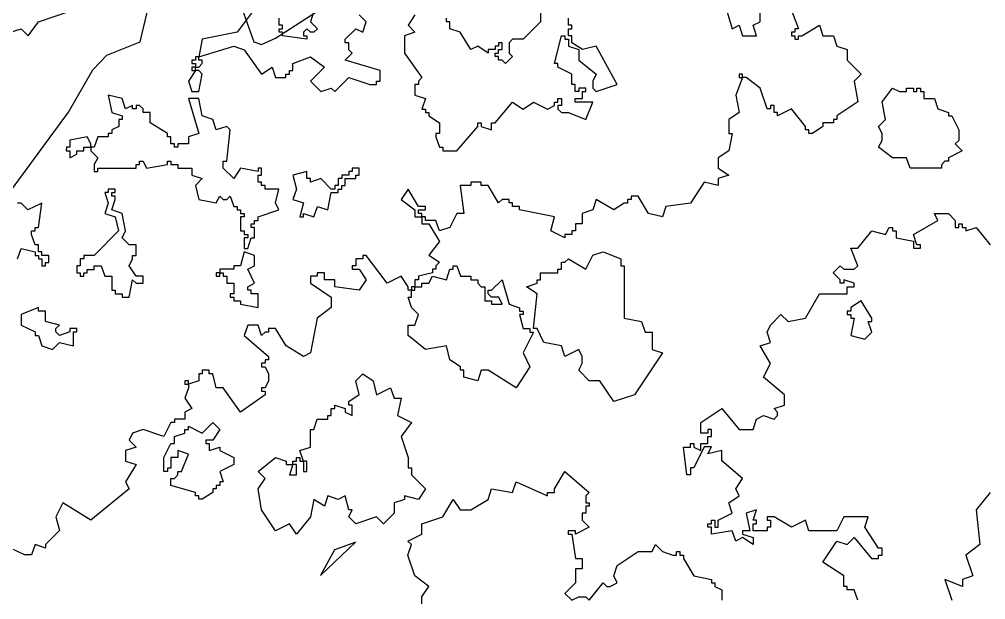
# Model space of a CAD drawing. Header units: metres. Extents: x -400 to 800, y -650 to 500.
# Drawn here: x 431.6 to 500.9, y -425.2 to -383.6 of the extents above; entities that cross this region are included whole.
import ezdxf

# ---------------------------------------------------------------- set-up
doc = ezdxf.new("R2010")
doc.units = ezdxf.units.M
doc.header["$LTSCALE"] = 2
doc.linetypes.add('DASHDOT', pattern=[3.556, 2.54, -0.508, 0, -0.508])
for name, color, linetype in [('SITE-SETBACK-WATER', 1, 'DASHDOT'), ('SITE-TREE-CANOPY', 94, 'CONTINUOUS'), ('TOPO-CONTOUR-MAJOR', 8, 'CONTINUOUS')]:
    doc.layers.add(name, color=color, linetype=linetype)

msp = doc.modelspace()

# ---------------------------------------------------------------- linework, layer by layer
at = {"layer": 'SITE-SETBACK-WATER'}
msp.add_lwpolyline([(455.434, -421.178), (454.148, -421.625), (453.162, -423.462), (455.657, -421.078)], close=True, dxfattribs=at)
at = {"layer": 'SITE-TREE-CANOPY'}
for points in [[(481.928, -381.759), (482.679, -384.262), (483.177, -384.006), (483.429, -384.763), (484.433, -384.763), (484.18, -384.006), (484.678, -383.761), (484.678, -383.005)], [(486.677, -382.26), (487.428, -384.262), (487.182, -384.262), (487.182, -384.507), (486.93, -384.507), (486.93, -384.752), (487.182, -384.752), (487.182, -385.007), (487.428, -385.007), (487.428, -384.752), (487.68, -384.752), (488.929, -384.006), (489.182, -384.752), (489.932, -384.752), (490.178, -385.508), (490.928, -385.753), (490.928, -386.509), (491.931, -387.511), (491.433, -388.011), (491.679, -389.502), (490.177, -390.503), (490.177, -390.759), (489.932, -390.759), (489.932, -391.003), (489.181, -391.003), (489.181, -391.259), (488.431, -391.76), (488.178, -391.76), (488.178, -391.504), (487.933, -391.504), (487.933, -391.259), (486.93, -390.002), (485.926, -390.503), (485.926, -390.258), (485.681, -390.258), (485.681, -389.757), (485.428, -389.757), (485.428, -390.002), (485.183, -390.002), (484.678, -388.511), (483.682, -387.755), (483.429, -387.755), (482.931, -389.012), (483.177, -390.258), (482.433, -390.758), (482.433, -391.759), (482.678, -391.759), (482.433, -393.005), (481.682, -393.506), (481.682, -394.262), (482.433, -394.752), (481.682, -395.007), (481.682, -395.508), (480.679, -395.252), (479.683, -396.754), (477.929, -397.01), (477.676, -397.755), (476.68, -397.51), (475.93, -396.253), (475.432, -396.253), (475.432, -396.509), (475.179, -396.509), (475.179, -396.754), (474.927, -396.754), (474.183, -397.254), (472.927, -396.509), (472.682, -397.254), (471.931, -397.51), (471.931, -398.255), (471.433, -398.255), (471.433, -398.756), (471.181, -398.756), (471.181, -399.011), (470.682, -399.011), (470.682, -399.256), (469.679, -398.756), (469.932, -397.754), (467.428, -397.254), (467.428, -397.009), (466.93, -397.009), (466.93, -396.753), (466.677, -396.753), (466.677, -396.508), (466.179, -396.508), (465.926, -396.753), (465.183, -395.507), (464.678, -395.507), (464.678, -395.262), (463.927, -395.262), (463.927, -395.507), (463.177, -395.507), (463.429, -397.509), (462.931, -397.509), (462.433, -398.51), (461.682, -398.755), (461.43, -398.01), (460.679, -398.01), (460.679, -397.754), (460.427, -397.754), (460.427, -398.254), (460.932, -398.254), (461.682, -399.512), (460.932, -400.501), (461.682, -401.002), (461.43, -401.258), (461.43, -401.503), (461.177, -401.503), (461.177, -401.758), (460.181, -402.003), (460.181, -402.259), (459.928, -402.259), (459.928, -402.76), (459.683, -402.76), (459.683, -403.004), (459.43, -403.004), (459.43, -402.76), (458.932, -402.003), (457.929, -402.504), (456.428, -400.512), (456.182, -400.512), (456.182, -400.757), (455.677, -400.757), (455.677, -401.258), (455.432, -401.258), (455.432, -401.502), (455.93, -401.502), (456.428, -402.259), (455.93, -403.004), (454.183, -402.759), (454.183, -402.259), (453.432, -402.259), (453.432, -401.758), (452.927, -401.758), (452.927, -402.003), (452.429, -402.003), (452.429, -402.503), (453.93, -403.505), (453.93, -404.261), (452.927, -405.006), (452.429, -407.509), (451.931, -407.754), (450.682, -407.008), (449.932, -405.762), (449.427, -405.762), (449.427, -406.007), (449.181, -406.007), (448.929, -406.252), (448.683, -405.507), (447.933, -405.506), (447.68, -406.252), (449.427, -407.754), (449.427, -408.009), (449.181, -408.009), (449.181, -408.254), (448.928, -408.254), (448.928, -408.51), (449.181, -408.51), (449.427, -409.011), (449.426, -409.511), (449.181, -410.012), (448.928, -410.012), (448.928, -410.256), (449.181, -410.256), (449.181, -410.512), (447.427, -411.758), (446.179, -410.011), (445.68, -410.011), (445.428, -409.01), (445.182, -409.01), (445.182, -408.754), (444.677, -408.754), (444.677, -409.01), (444.432, -409.01), (444.432, -409.511), (443.681, -409.755), (443.681, -410.011), (443.429, -410.757), (443.927, -411.502), (443.429, -411.758), (443.429, -412.258), (442.678, -412.258), (442.678, -412.503), (442.432, -412.503), (441.927, -413.504), (440.433, -413.003), (439.682, -413.259), (439.43, -413.76), (439.928, -414.26), (439.177, -414.505), (439.177, -415.261), (439.928, -415.506), (439.177, -416.752), (439.43, -417.253), (436.68, -419.511), (434.68, -418.254), (434.182, -419.255), (434.428, -420.256), (433.432, -421.257), (433.432, -421.502), (432.681, -421.257), (432.428, -422.002), (431.93, -422.002), (430.927, -421.513)], [(448.677, -382.503), (447.183, -384.505), (444.679, -385.005), (444.433, -386.262), (446.931, -385.506), (447.681, -385.762), (448.93, -387.508), (449.68, -387.008), (449.933, -387.753), (450.676, -387.753), (450.676, -387.508), (450.929, -387.508), (450.929, -387.253), (451.181, -387.253), (451.182, -386.752), (452.43, -386.263), (453.433, -387.008), (452.43, -388.009), (453.181, -388.754), (453.931, -388.51), (454.177, -388.754), (455.18, -387.753), (456.681, -388.254), (457.179, -388.254), (457.179, -388.009), (457.432, -388.009), (457.432, -387.253), (454.928, -386.507), (455.433, -386.007), (455.18, -385.762), (455.18, -385.262), (454.928, -385.262), (454.928, -385.006), (455.678, -384.26), (456.183, -384.505), (456.429, -383.76), (455.931, -383.259)], [(430.929, -384.504), (431.68, -384.259), (432.178, -384.76), (432.929, -383.759), (435.181, -383.002)], [(452.683, -383.003), (452.43, -383.76), (452.928, -384.26), (452.683, -384.505), (452.43, -384.505), (452.178, -384.26), (451.932, -384.505), (451.932, -384.761), (452.178, -384.761), (452.178, -385.006), (450.431, -384.761), (450.431, -384.505), (450.179, -384.505), (450.179, -384.26), (450.431, -384.26), (450.431, -384.004), (450.179, -384.004), (450.179, -383.504)], [(468.93, -383.004), (468.93, -383.761), (467.681, -385.006), (466.93, -385.006), (466.678, -385.262), (466.678, -386.008), (466.93, -386.252), (466.432, -386.753), (466.18, -386.508), (465.927, -386.508), (465.927, -386.252), (465.681, -386.252), (465.681, -386.007), (465.927, -386.007), (465.927, -385.752), (466.18, -385.752), (466.18, -385.262), (465.927, -385.262), (465.927, -385.507), (465.682, -385.507), (465.681, -385.752), (465.176, -385.752), (465.176, -386.007), (464.433, -385.507), (463.928, -385.752), (463.177, -384.506), (462.427, -384.261), (462.427, -383.76), (462.181, -383.76), (462.181, -383.504)], [(459.929, -383.26), (459.431, -384.005), (459.929, -384.505), (459.179, -384.761), (459.179, -386.007), (460.427, -387.754), (460.182, -388.009), (460.182, -388.254), (459.929, -388.254), (459.929, -389.011), (460.68, -389.255), (460.427, -390.012), (460.68, -390.012), (460.68, -390.256), (460.932, -390.257), (460.932, -390.512), (461.683, -391.002), (461.683, -391.758), (461.43, -391.758), (461.43, -392.003), (461.683, -392.759), (461.928, -392.759), (461.928, -393.004), (462.931, -393.004), (464.433, -391.258), (464.433, -391.002), (464.678, -391.002), (464.678, -391.258), (465.429, -391.503), (465.429, -391.002), (465.681, -391.002), (466.93, -389.512), (467.681, -390.012), (468.431, -389.512), (469.427, -390.012), (469.932, -389.756), (469.932, -389.512), (470.178, -389.512), (470.178, -389.256), (470.43, -389.256), (470.43, -389.756), (470.178, -389.756), (470.178, -390.012), (470.43, -390.257), (470.928, -390.257), (472.177, -390.758), (472.682, -389.512), (471.427, -389.512), (471.427, -389.256), (471.932, -389.256), (471.932, -388.755), (472.177, -388.755), (472.177, -388.511), (471.679, -388.511), (471.679, -388.755), (471.427, -388.755), (471.427, -388.255), (471.181, -388.255), (471.181, -387.509), (470.178, -387.009), (470.178, -386.753), (469.933, -386.753), (470.431, -384.762), (470.683, -384.762), (470.683, -385.007), (470.929, -385.007), (470.929, -385.507), (471.679, -385.752), (471.679, -386.508), (472.928, -387.51), (472.682, -388.01), (472.682, -388.511), (472.928, -388.755), (474.429, -388.255), (472.928, -385.507), (471.932, -385.752), (471.181, -385.262), (471.181, -384.762), (470.929, -384.762), (470.929, -384.261), (471.181, -384.261), (471.181, -384.005), (470.929, -384.005), (470.929, -383.505)], [(431.427, -400.756), (431.679, -400.01), (432.682, -400.255), (432.682, -400.511), (432.928, -400.511), (432.928, -400.756), (433.18, -400.756), (433.18, -401.256), (433.433, -401.256), (433.433, -401.012), (433.678, -401.012), (433.678, -400.511), (433.18, -400.511), (433.18, -400.255), (432.928, -400.255), (432.928, -399.755), (432.682, -399.755), (432.43, -399.009), (432.43, -398.753), (432.682, -398.753), (432.682, -398.509), (432.928, -398.509), (433.181, -396.762), (432.177, -397.252), (431.679, -396.762), (431.427, -396.762)], [(491.677, -425.253), (491.432, -424.508), (490.926, -424.508), (490.926, -424.252), (490.681, -424.252), (490.681, -423.507), (489.18, -422.506), (490.183, -421.004), (490.927, -421.26), (491.432, -420.759), (492.68, -422.261), (493.178, -422.261), (493.178, -422.005), (493.431, -422.005), (493.431, -421.505), (493.178, -421.505), (492.182, -420.003), (492.428, -419.258), (490.681, -419.258), (490.183, -420.259), (488.177, -420.259), (487.931, -419.502), (486.928, -420.003), (485.679, -419.257), (485.181, -419.257), (485.181, -419.502), (485.427, -419.502), (485.427, -420.003), (485.181, -420.003), (485.181, -420.259), (484.178, -420.259), (484.178, -419.758), (484.431, -419.758), (484.431, -419.502), (484.178, -419.502), (484.431, -418.757), (483.68, -419.002), (483.933, -420.259), (483.428, -420.258), (483.428, -420.503), (484.178, -420.759), (484.178, -421.26), (483.428, -420.759), (482.929, -421.004), (482.677, -420.258), (481.183, -420.503), (481.183, -420.003), (480.93, -420.003), (480.93, -419.758), (481.183, -419.758), (481.183, -419.502), (481.428, -419.502), (481.428, -420.003), (481.681, -420.003), (481.681, -419.502), (482.677, -419.013), (482.432, -418.256), (483.182, -417.756), (482.93, -417.255), (483.428, -416.51), (481.927, -415.253), (481.927, -414.507), (480.931, -414.752), (481.183, -414.252), (480.678, -414.252), (479.927, -415.753), (479.682, -415.753), (479.682, -416.254), (479.429, -416.254), (479.177, -414.263), (479.682, -414.263), (479.682, -414.007), (479.927, -414.007), (479.927, -414.263), (480.432, -414.507), (480.433, -414.007), (480.931, -414.007), (480.931, -413.506), (481.183, -413.506), (481.183, -413.006), (480.931, -413.006), (480.931, -413.262), (480.433, -413.261), (480.433, -412.505), (481.927, -411.504), (483.182, -413.006), (484.179, -413.006), (484.431, -412.261), (484.929, -412.005), (485.68, -412.261), (485.932, -412.005), (485.932, -411.76), (485.68, -411.504), (486.43, -411.26), (486.43, -410.503), (484.929, -409.257), (485.427, -408.256), (484.677, -407.01), (485.428, -406.754), (485.182, -406.009), (485.428, -405.508), (486.178, -404.752), (486.683, -405.253), (487.932, -405.008), (488.928, -403.262), (490.927, -403.262), (490.927, -402.761), (491.433, -402.761), (491.433, -402.505), (490.682, -402.261), (490.682, -402.505), (490.429, -402.505), (490.429, -402.261), (489.931, -401.76), (490.429, -401.259), (490.682, -401.504), (491.433, -401.504), (491.678, -401.259), (491.18, -400.002), (491.678, -400.003), (492.681, -398.757), (493.678, -399.013), (493.93, -398.512), (494.183, -398.512), (494.183, -398.757), (494.428, -398.757), (494.428, -399.257), (495.677, -399.502), (495.677, -400.003), (496.182, -400.003), (496.182, -399.758), (495.929, -399.758), (495.677, -399.002), (497.431, -398.012), (497.178, -397.511), (498.181, -397.511), (498.679, -398.012), (498.679, -398.512), (498.932, -398.512), (498.932, -398.256), (499.177, -398.256), (499.177, -398.512), (499.43, -398.512), (499.43, -398.757), (500.18, -398.512), (501.177, -399.758)], [(460.432, -425.508), (460.432, -425.007), (460.93, -424.262), (459.927, -423.505), (459.429, -422.004), (459.682, -421.258), (459.429, -421.003), (460.432, -420.502), (460.432, -419.757), (461.927, -419.256), (462.677, -418.01), (463.182, -418.756), (463.933, -418.756), (465.182, -418.011), (465.427, -417.254), (466.928, -417.51), (467.181, -416.754), (469.433, -417.755), (469.433, -417.51), (469.931, -417.51), (469.931, -417.254), (470.682, -416.009), (472.428, -417.51), (472.183, -417.755), (472.183, -418.256), (472.428, -418.256), (472.428, -418.511), (472.183, -418.511), (472.183, -419.012), (471.93, -419.012), (471.93, -419.513), (472.428, -420.002), (471.432, -420.503), (471.432, -420.258), (470.927, -420.258), (470.927, -420.503), (471.179, -420.503), (471.432, -422.26), (471.93, -422.26), (471.93, -423.005), (471.432, -423.005), (471.432, -424.007), (470.681, -424.752), (471.179, -425.252), (471.677, -425.008), (472.182, -425.008), (472.428, -425.252), (473.431, -424.007), (473.677, -424.263), (473.929, -424.263), (474.427, -424.007), (474.182, -423.506), (474.427, -422.761), (475.928, -421.76), (476.932, -421.76), (477.177, -421.259), (477.682, -421.76), (478.433, -422.005), (478.678, -422.005), (478.678, -421.76), (478.931, -421.76), (478.931, -422.005), (479.176, -422.005), (479.176, -422.261), (479.927, -423.506), (481.183, -423.762), (481.183, -424.007), (481.428, -424.007), (481.428, -424.252), (481.933, -424.508), (481.933, -425.253)], [(501.183, -417.512), (500.179, -418.758), (500.432, -421.26), (499.429, -422.006), (499.927, -423.507), (499.183, -423.752), (499.183, -424.253), (497.927, -423.752), (498.432, -425.254)]]:
    msp.add_lwpolyline(points, dxfattribs=at)
for points in [[(444.181, -386.262), (444.181, -386.507), (443.928, -386.507), (443.928, -386.752), (444.181, -386.752), (444.181, -387.007), (444.433, -387.007), (444.679, -386.752), (444.679, -386.507), (444.433, -386.507), (444.433, -386.262)], [(443.682, -388.009), (443.928, -388.754), (444.433, -388.754), (444.679, -387.508), (444.433, -387.252), (444.181, -387.252)], [(443.928, -387.007), (443.928, -387.252), (444.181, -387.252), (444.181, -387.007)], [(483.429, -387.51), (483.177, -387.51), (483.177, -387.755), (483.429, -387.755)], [(496.182, -388.757), (496.428, -388.757), (496.428, -389.257), (497.178, -389.257), (497.431, -390.003), (498.182, -390.258), (498.182, -390.503), (498.427, -390.503), (498.932, -391.504), (498.932, -392.261), (498.68, -392.505), (499.178, -393.006), (498.181, -393.507), (498.181, -393.762), (497.929, -393.762), (497.683, -394.007), (497.683, -394.252), (495.432, -394.252), (495.179, -393.506), (494.183, -393.506), (493.18, -392.761), (493.432, -392.26), (493.432, -391.76), (493.18, -391.259), (493.678, -390.759), (493.432, -389.502), (493.531, -389.368), (494.183, -388.512), (494.681, -388.757), (495.179, -388.757), (495.179, -388.512), (495.677, -388.512), (495.677, -388.757), (495.93, -388.757), (495.93, -388.512), (496.182, -388.512)], [(436.681, -393.003), (437.179, -393.503), (436.927, -394.004), (436.927, -394.504), (437.179, -394.504), (437.179, -394.26), (439.929, -394.26), (439.929, -394.004), (440.182, -394.004), (440.182, -393.759), (440.427, -393.759), (440.68, -394.26), (442.181, -394.004), (442.181, -393.759), (442.426, -393.759), (442.426, -394.004), (442.932, -394.004), (442.931, -394.26), (443.928, -394.26), (443.928, -394.761), (444.678, -395.005), (444.18, -395.506), (444.433, -396.507), (445.681, -396.752), (445.927, -396.262), (446.179, -396.507), (446.432, -396.507), (446.677, -396.263), (446.93, -397.008), (447.182, -397.008), (447.182, -397.253), (447.428, -397.253), (447.428, -397.508), (447.68, -397.508), (447.68, -397.753), (447.428, -397.753), (447.428, -398.754), (447.68, -398.754), (447.68, -399.01), (447.933, -399.01), (447.933, -399.255), (447.68, -399.255), (447.68, -400.011), (447.933, -400.011), (448.178, -399.255), (448.431, -399.255), (448.431, -398.51), (448.178, -398.51), (448.178, -398.254), (448.431, -398.254), (448.431, -398.009), (448.677, -398.009), (448.677, -397.753), (450.178, -397.253), (449.932, -396.752), (450.178, -395.762), (449.182, -395.762), (449.182, -395.506), (448.929, -395.506), (448.929, -395.262), (448.677, -395.262), (448.677, -394.761), (448.929, -394.761), (448.929, -394.26), (448.677, -394.26), (448.677, -394.505), (447.428, -394.26), (446.93, -395.006), (446.179, -394.26), (446.179, -393.76), (446.432, -393.76), (446.678, -391.502), (446.432, -391.257), (445.682, -391.502), (445.429, -390.756), (444.678, -390.511), (444.433, -389.254), (443.682, -389.254), (444.433, -391.757), (443.682, -392.002), (443.682, -392.503), (442.932, -392.502), (442.932, -392.758), (442.679, -392.758), (442.679, -392.502), (442.427, -392.502), (442.427, -392.002), (442.181, -392.002), (442.181, -391.757), (440.932, -391.012), (440.932, -390.255), (440.427, -390.255), (440.427, -390.011), (440.182, -389.755), (439.929, -389.755), (439.929, -390.011), (439.677, -390.011), (439.677, -389.755), (439.179, -390.011), (438.933, -389.254), (437.93, -389.009), (438.183, -390.255), (438.933, -390.511), (438.933, -390.756), (438.681, -390.756), (438.681, -391.256), (438.183, -391.512), (438.183, -391.757), (437.93, -391.757), (437.93, -392.002), (437.179, -392.002), (436.927, -392.758), (436.681, -392.758)], [(436.681, -392.502), (436.429, -392.002), (435.18, -392.257), (435.18, -392.758), (434.928, -392.758), (434.927, -393.003), (435.18, -393.003), (435.18, -393.503), (435.678, -393.258), (435.678, -393.003), (436.183, -393.003), (436.183, -392.758), (436.681, -392.758)], [(455.432, -394.505), (455.18, -394.505), (455.18, -394.761), (454.682, -394.761), (454.682, -395.006), (454.429, -395.006), (454.429, -395.507), (454.176, -395.507), (454.176, -395.762), (453.931, -395.762), (453.18, -395.006), (452.43, -395.262), (452.43, -395.006), (452.177, -395.006), (452.177, -394.505), (451.181, -394.761), (451.427, -395.762), (451.181, -396.508), (451.932, -396.752), (451.679, -397.753), (451.931, -397.753), (451.932, -397.509), (452.682, -397.753), (452.928, -397.008), (453.678, -397.253), (453.931, -396.007), (454.429, -396.007), (454.429, -395.762), (454.681, -395.762), (454.681, -395.507), (454.927, -395.507), (454.927, -395.006), (455.678, -395.006), (455.678, -394.761), (455.93, -394.761), (455.93, -394.261), (455.432, -394.261)], [(439.683, -400.756), (439.683, -400.511), (439.929, -400.511), (439.929, -399.755), (439.431, -399.755), (438.933, -399.254), (439.178, -398.754), (438.933, -397.508), (438.182, -397.252), (438.428, -396.507), (438.428, -396.262), (438.182, -396.262), (438.182, -396.006), (438.428, -396.006), (438.428, -395.761), (437.93, -395.761), (437.93, -396.006), (437.677, -396.006), (437.93, -396.763), (437.677, -397.508), (438.428, -397.753), (438.68, -398.754), (436.933, -400.511), (436.183, -400.511), (436.183, -400.756), (435.93, -400.756), (435.93, -401.256), (435.678, -401.256), (435.678, -401.757), (435.93, -401.757), (435.93, -402.002), (436.183, -402.002), (436.183, -401.757), (436.428, -401.757), (436.428, -401.512), (436.933, -401.512), (436.933, -401.257), (437.431, -401.257), (437.677, -402.002), (438.182, -402.002), (438.182, -403.003), (438.427, -403.003), (438.427, -403.259), (438.932, -403.259), (438.932, -403.504), (439.43, -403.504), (439.683, -402.258), (439.929, -402.503), (440.427, -402.503), (440.427, -402.002), (439.929, -402.002), (439.431, -401.257)], [(460.427, -397.509), (460.181, -397.509), (460.181, -397.253), (460.679, -397.253), (460.679, -397.009), (460.181, -397.009), (459.431, -395.752), (458.933, -396.508), (459.929, -397.253), (459.929, -397.754), (460.427, -397.754)], [(446.179, -401.758), (446.179, -402.002), (446.432, -402.002), (446.431, -402.503), (446.93, -402.503), (446.93, -403.259), (446.677, -403.259), (446.677, -403.504), (446.929, -403.504), (446.929, -403.76), (447.428, -403.76), (447.428, -404.005), (448.683, -404.261), (448.683, -403.259), (448.178, -403.259), (448.178, -403.004), (447.933, -403.004), (447.933, -402.759), (448.431, -402.503), (447.933, -401.502), (448.431, -401.257), (448.431, -400.512), (447.68, -400.256), (447.428, -401.257), (446.93, -401.257), (446.93, -401.502), (445.926, -401.502), (445.926, -401.758)], [(474.681, -401.259), (474.926, -401.259), (474.933, -405.007), (476.182, -405.252), (476.427, -406.009), (476.932, -406.009), (476.932, -407.254), (477.683, -407.51), (475.677, -410.503), (474.182, -411.003), (473.179, -409.512), (472.429, -409.512), (471.678, -408.756), (471.931, -408.255), (471.931, -407.755), (471.678, -407.254), (470.682, -407.755), (470.429, -407.009), (469.181, -406.753), (468.683, -405.752), (468.43, -405.752), (468.683, -403.261), (467.932, -402.76), (468.683, -402.504), (468.683, -402.259), (468.929, -402.259), (468.929, -401.759), (470.177, -401.759), (470.177, -401.503), (470.43, -401.503), (470.43, -401.003), (470.682, -401.003), (470.928, -400.758), (472.177, -401.503), (472.682, -400.502), (473.432, -400.257), (474.681, -400.758)], [(445.681, -401.758), (445.681, -402.002), (445.926, -402.002), (445.926, -401.758)], [(459.928, -403.004), (459.928, -402.76), (460.433, -402.76), (460.426, -402.504), (460.931, -402.504), (461.177, -402.003), (462.18, -402.259), (462.433, -401.503), (462.678, -401.503), (462.678, -401.258), (462.931, -401.258), (463.183, -402.003), (463.927, -402.003), (463.927, -402.259), (464.432, -402.259), (464.432, -402.504), (464.677, -402.76), (464.93, -402.76), (464.93, -403.761), (465.428, -403.761), (465.428, -404.006), (466.179, -404.006), (465.933, -403.505), (465.428, -403.505), (465.182, -403.26), (465.182, -403.005), (465.428, -403.005), (466.179, -402.259), (466.677, -404.006), (467.427, -404.262), (467.427, -404.506), (467.68, -404.506), (467.68, -404.762), (467.427, -404.762), (467.68, -405.752), (468.178, -405.752), (468.178, -406.008), (468.43, -406.008), (467.68, -407.51), (468.178, -408.511), (467.181, -410.002), (465.182, -408.756), (464.677, -408.756), (464.432, -409.512), (463.428, -409.256), (463.428, -408.755), (463.183, -408.755), (463.183, -408.511), (462.432, -408.01), (462.18, -407.009), (460.679, -407.254), (459.43, -406.252), (459.43, -405.507), (459.928, -405.507), (460.181, -404.762), (459.683, -404.261), (459.43, -403.505), (459.683, -403.505), (459.683, -403.004)], [(492.681, -405.253), (492.681, -405.008), (491.931, -403.762), (491.18, -404.252), (491.18, -404.508), (490.927, -404.508), (490.927, -404.752), (491.18, -404.752), (491.18, -405.008), (491.432, -405.008), (491.18, -406.254), (492.183, -406.51), (492.681, -406.009), (492.429, -405.253)], [(432.682, -406.006), (432.682, -406.262), (432.927, -406.262), (433.18, -407.007), (433.931, -407.252), (434.429, -406.752), (435.432, -407.007), (435.432, -406.006), (435.677, -406.006), (435.677, -405.762), (435.179, -405.762), (435.179, -406.006), (434.429, -406.262), (434.183, -406.006), (434.183, -405.762), (434.429, -405.506), (433.433, -405.261), (433.433, -404.504), (432.928, -404.504), (432.928, -404.26), (431.679, -404.76), (431.679, -405.506)], [(443.681, -409.511), (443.429, -409.511), (443.429, -409.755), (443.681, -409.755)], [(451.18, -415.262), (451.432, -415.262), (451.432, -415.006), (451.678, -415.006), (451.678, -415.262), (451.931, -415.262), (451.678, -414.506), (452.429, -414.261), (452.429, -413.004), (452.681, -413.004), (452.927, -412.259), (453.677, -412.259), (453.677, -412.003), (453.93, -412.003), (453.93, -411.503), (454.183, -411.503), (454.183, -411.258), (454.933, -411.503), (454.933, -411.758), (455.431, -412.003), (455.431, -411.258), (455.179, -411.258), (455.179, -411.002), (455.929, -410.501), (455.677, -409.511), (456.182, -409.011), (456.933, -409.512), (457.178, -410.502), (458.181, -410.012), (458.427, -410.757), (458.932, -410.757), (458.679, -412.003), (459.682, -412.504), (458.932, -413.505), (459.43, -415.007), (459.43, -415.752), (459.682, -415.752), (459.682, -416.253), (460.678, -417.254), (460.18, -418.01), (459.177, -417.754), (459.177, -418.01), (458.433, -418.255), (458.433, -419.011), (457.683, -419.757), (457.178, -419.256), (455.683, -419.756), (455.178, -419.256), (455.431, -418.755), (455.178, -418.755), (454.933, -417.754), (454.428, -418.01), (453.677, -417.754), (453.432, -418.51), (452.681, -418.01), (452.428, -419.256), (451.432, -420.501), (450.927, -419.756), (449.931, -420.257), (448.928, -418.755), (448.682, -417.253), (449.181, -416.508), (448.683, -416.007), (449.931, -415.006), (450.682, -415.262), (450.682, -415.507), (451.18, -415.507)], [(445.428, -413.76), (444.93, -413.76), (444.93, -414.005), (445.182, -414.005), (445.182, -414.505), (445.933, -414.261), (445.933, -414.505), (446.929, -415.006), (446.929, -415.507), (445.933, -416.007), (446.178, -416.752), (445.933, -416.752), (445.933, -417.008), (445.68, -417.008), (445.68, -417.253), (445.427, -417.253), (445.427, -417.509), (444.677, -418.009), (444.431, -418.009), (444.431, -417.754), (444.179, -417.754), (444.179, -417.509), (442.432, -417.008), (442.432, -416.508), (442.678, -416.508), (442.93, -416.252), (442.93, -416.007), (443.183, -416.007), (443.681, -414.761), (442.93, -414.505), (442.93, -415.006), (442.432, -415.006), (442.432, -415.762), (442.18, -415.762), (442.18, -416.007), (441.927, -416.007), (441.927, -415.006), (442.432, -414.005), (442.678, -414.005), (442.678, -413.504), (443.428, -413.259), (443.428, -413.004), (443.681, -413.004), (443.681, -412.759), (444.677, -413.26), (445.428, -412.503), (445.933, -413.004)], [(450.927, -416.252), (451.432, -416.252), (451.432, -415.507), (451.18, -415.507)], [(451.93, -416.008), (452.183, -416.008), (452.183, -415.262), (451.931, -415.262)]]:
    msp.add_lwpolyline(points, close=True, dxfattribs=at)
at = {"layer": 'TOPO-CONTOUR-MAJOR'}
for points in [[(447.288, -382.167), (448.37, -385.189), (448.915, -385.381), (449.923, -384.923), (461.007, -377.766)], [(424.701, -404.334), (435.079, -390.227), (436.824, -387.195), (437.831, -386.145), (440.212, -385.189), (440.943, -382.167)]]:
    msp.add_lwpolyline(points, dxfattribs=at)

doc.saveas('drawing.dxf')
